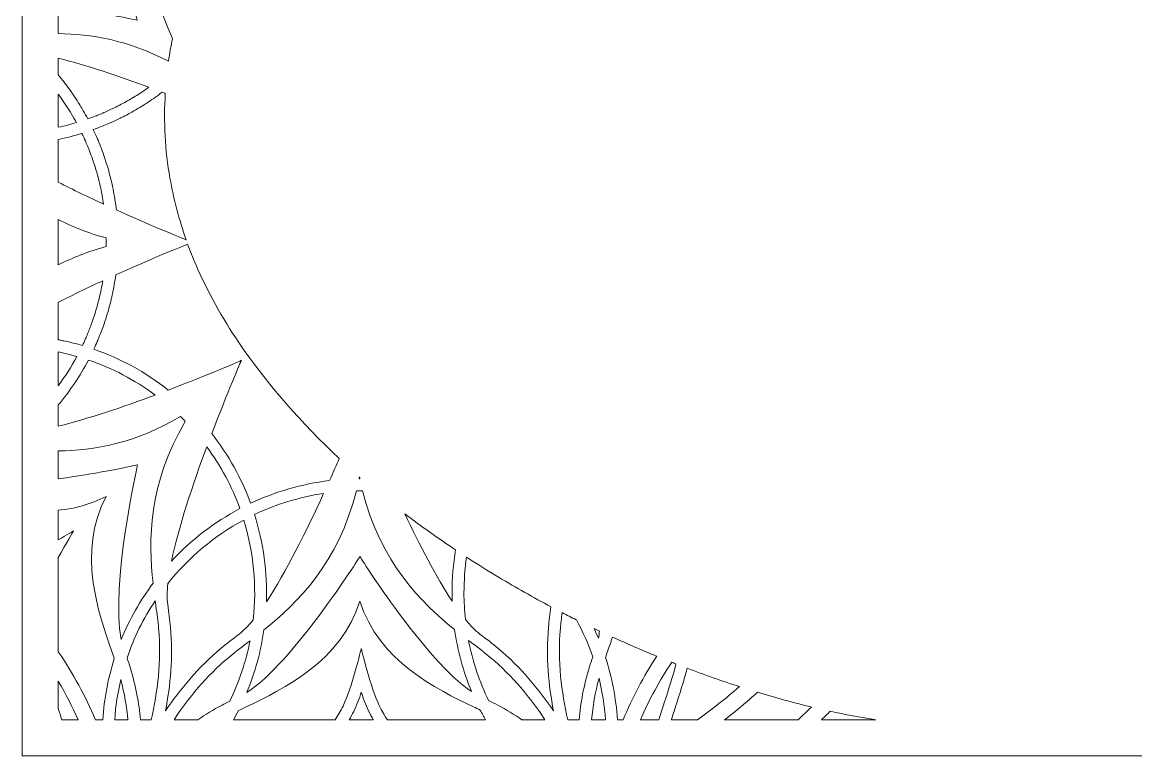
# Model space of a CAD drawing. Header units: millimetres. Extents: x -131 to 670, y -112 to 1620.
# Drawn here: x 284.9 to 470.5, y 475.8 to 598 of the extents above; entities that cross this region are included whole.
import ezdxf

# ---------------------------------------------------------------- set-up
doc = ezdxf.new("R2010")
doc.units = ezdxf.units.MM
doc.header["$MEASUREMENT"] = 0
doc.layers.add('Layer 2', color=7, linetype='Continuous')

msp = doc.modelspace()

# ---------------------------------------------------------------- linework, layer by layer
at = {"layer": 'Layer 2', "lineweight": 0}
msp.add_lwpolyline([(284.88, 1037.05), (284.88, 475.83), (670.17, 475.83), (670.17, 1037.05), (284.88, 1037.05)], dxfattribs=at)
for points, knots in [([(290.88, 600.67), (297.87, 599.73), (304.01, 598.34), (304.01, 598.34), (304.01, 598.34), (299.23, 619.41), (301.42, 628), (301.42, 628), (301.42, 628), (301.42, 628), (302.81, 624.68), (304.6, 621.57), (306.73, 618.73), (306.02, 612.53), (305.75, 604.37), (309.91, 595.29), (309.65, 594.04), (309.43, 592.78), (309.24, 591.5), (302.54, 595.03), (296.29, 596.06), (290.88, 596.12), (290.88, 596.12), (290.88, 600.67), (290.88, 600.67)], [0, 0, 0, 0, 1, 1, 1, 2, 2, 2, 3, 3, 3, 4, 4, 4, 5, 5, 5, 6, 6, 6, 7, 7, 7, 8, 8, 8, 8]), ([(290.88, 592.02), (295.62, 590.82), (301.03, 589.01), (305.98, 587.19), (305.59, 586.92), (305.21, 586.65), (304.82, 586.39), (304.78, 586.37), (304.74, 586.34), (304.7, 586.31), (304.36, 586.1), (304.03, 585.88), (303.69, 585.67), (303.6, 585.62), (303.51, 585.56), (303.42, 585.51), (303.12, 585.32), (302.81, 585.14), (302.5, 584.97), (302.42, 584.92), (302.33, 584.87), (302.24, 584.82), (301.85, 584.6), (301.47, 584.39), (301.08, 584.19), (301.08, 584.19), (301.07, 584.18), (301.07, 584.18), (300.67, 583.98), (300.27, 583.78), (299.86, 583.58), (299.77, 583.54), (299.67, 583.49), (299.57, 583.45), (299.27, 583.31), (298.97, 583.17), (298.67, 583.04), (298.54, 582.98), (298.41, 582.92), (298.28, 582.87), (297.99, 582.74), (297.7, 582.63), (297.41, 582.51), (297.28, 582.46), (297.16, 582.41), (297.04, 582.36), (296.63, 582.2), (296.23, 582.05), (295.82, 581.91), (295.81, 581.91), (295.81, 581.91), (295.81, 581.91), (295.81, 581.91), (295.81, 581.91), (295.81, 581.91), (295.56, 582.37), (295.31, 582.83), (295.05, 583.27), (294.97, 583.41), (294.89, 583.54), (294.81, 583.67), (294.61, 584), (294.42, 584.33), (294.21, 584.65), (294.13, 584.78), (294.04, 584.92), (293.96, 585.05), (293.72, 585.41), (293.48, 585.77), (293.23, 586.13), (293.18, 586.2), (293.14, 586.27), (293.09, 586.34), (292.77, 586.79), (292.45, 587.23), (292.12, 587.67), (292.12, 587.67), (292.09, 587.7), (292.09, 587.7), (291.78, 588.12), (291.45, 588.53), (291.12, 588.93), (291.07, 589), (291.01, 589.07), (290.95, 589.13), (290.93, 589.16), (290.9, 589.19), (290.88, 589.22), (290.88, 589.22), (290.88, 592.02), (290.88, 592.02)], [0, 0, 0, 0, 1, 1, 1, 2, 2, 2, 3, 3, 3, 4, 4, 4, 5, 5, 5, 6, 6, 6, 7, 7, 7, 8, 8, 8, 9, 9, 9, 10, 10, 10, 11, 11, 11, 12, 12, 12, 13, 13, 13, 14, 14, 14, 15, 15, 15, 16, 16, 16, 17, 17, 17, 18, 18, 18, 19, 19, 19, 20, 20, 20, 21, 21, 21, 22, 22, 22, 23, 23, 23, 24, 24, 24, 25, 25, 25, 26, 26, 26, 27, 27, 27, 28, 28, 28, 29, 29, 29, 30, 30, 30, 30]), ([(290.88, 586.01), (291.2, 585.57), (291.52, 585.13), (291.83, 584.68), (291.86, 584.63), (291.89, 584.59), (291.92, 584.55), (292.21, 584.1), (292.5, 583.65), (292.78, 583.19), (292.86, 583.07), (292.94, 582.94), (293.02, 582.81), (293.32, 582.31), (293.61, 581.81), (293.89, 581.29), (293.89, 581.29), (293.9, 581.29), (293.9, 581.29), (292.9, 580.99), (291.89, 580.74), (290.88, 580.52), (290.88, 580.52), (290.88, 586.01), (290.88, 586.01)], [0, 0, 0, 0, 1, 1, 1, 2, 2, 2, 3, 3, 3, 4, 4, 4, 5, 5, 5, 6, 6, 6, 7, 7, 7, 8, 8, 8, 8]), ([(309.49, 572.03), (310.11, 568.54), (311.01, 565.11), (312.19, 561.77), (310.24, 562.56), (305.76, 564.39), (300.56, 566.74), (300.49, 567.29), (300.42, 567.83), (300.33, 568.38), (300.32, 568.45), (300.31, 568.53), (300.3, 568.6), (300.12, 569.69), (299.9, 570.76), (299.65, 571.82), (299.63, 571.9), (299.61, 571.99), (299.59, 572.08), (299.45, 572.61), (299.32, 573.13), (299.17, 573.65), (299.02, 574.15), (298.87, 574.65), (298.7, 575.14), (298.67, 575.25), (298.63, 575.36), (298.6, 575.46), (298.43, 575.96), (298.25, 576.45), (298.07, 576.94), (298.07, 576.95), (298.06, 576.96), (298.06, 576.97), (297.88, 577.44), (297.69, 577.9), (297.5, 578.37), (297.45, 578.48), (297.4, 578.6), (297.35, 578.72), (297.14, 579.19), (296.94, 579.65), (296.72, 580.11), (296.72, 580.11), (296.72, 580.11), (296.72, 580.12), (296.72, 580.12), (296.72, 580.12), (296.72, 580.12), (297.18, 580.28), (297.63, 580.46), (298.08, 580.64), (298.21, 580.69), (298.33, 580.74), (298.46, 580.79), (298.82, 580.94), (299.19, 581.09), (299.55, 581.25), (299.64, 581.29), (299.74, 581.33), (299.83, 581.37), (300.28, 581.58), (300.73, 581.79), (301.17, 582.01), (301.24, 582.04), (301.31, 582.08), (301.38, 582.11), (301.76, 582.3), (302.14, 582.5), (302.52, 582.71), (302.62, 582.76), (302.71, 582.81), (302.81, 582.86), (303.7, 583.35), (304.57, 583.87), (305.43, 584.42), (305.49, 584.46), (305.55, 584.5), (305.62, 584.54), (306.01, 584.8), (306.4, 585.06), (306.78, 585.33), (306.82, 585.36), (306.87, 585.39), (306.91, 585.42), (307.34, 585.73), (307.78, 586.04), (308.2, 586.37), (308.37, 586.3), (308.54, 586.24), (308.71, 586.17), (308.44, 581.46), (308.64, 576.69), (309.49, 572.03)], [0, 0, 0, 0, 1, 1, 1, 2, 2, 2, 3, 3, 3, 4, 4, 4, 5, 5, 5, 6, 6, 6, 7, 7, 7, 8, 8, 8, 9, 9, 9, 10, 10, 10, 11, 11, 11, 12, 12, 12, 13, 13, 13, 14, 14, 14, 15, 15, 15, 16, 16, 16, 17, 17, 17, 18, 18, 18, 19, 19, 19, 20, 20, 20, 21, 21, 21, 22, 22, 22, 23, 23, 23, 24, 24, 24, 25, 25, 25, 26, 26, 26, 27, 27, 27, 28, 28, 28, 29, 29, 29, 30, 30, 30, 31, 31, 31, 31]), ([(290.88, 578.5), (292.21, 578.77), (293.53, 579.09), (294.82, 579.49), (294.82, 579.49), (294.82, 579.49), (294.82, 579.48), (295.02, 579.07), (295.21, 578.66), (295.39, 578.24), (295.44, 578.13), (295.49, 578.01), (295.54, 577.89), (295.69, 577.56), (295.82, 577.23), (295.95, 576.9), (296, 576.8), (296.04, 576.69), (296.08, 576.58), (296.25, 576.15), (296.41, 575.71), (296.57, 575.27), (296.58, 575.24), (296.59, 575.2), (296.6, 575.16), (296.75, 574.76), (296.88, 574.35), (297.01, 573.93), (297.04, 573.83), (297.07, 573.72), (297.1, 573.62), (297.22, 573.22), (297.34, 572.83), (297.45, 572.43), (297.46, 572.37), (297.48, 572.31), (297.5, 572.25), (297.62, 571.78), (297.74, 571.3), (297.85, 570.82), (297.86, 570.78), (297.86, 570.74), (297.87, 570.7), (297.97, 570.27), (298.06, 569.83), (298.14, 569.4), (298.16, 569.31), (298.18, 569.22), (298.19, 569.14), (298.28, 568.66), (298.36, 568.19), (298.43, 567.71), (295.95, 568.85), (293.38, 570.09), (290.88, 571.36), (290.88, 571.36), (290.88, 578.5), (290.88, 578.5)], [0, 0, 0, 0, 1, 1, 1, 2, 2, 2, 3, 3, 3, 4, 4, 4, 5, 5, 5, 6, 6, 6, 7, 7, 7, 8, 8, 8, 9, 9, 9, 10, 10, 10, 11, 11, 11, 12, 12, 12, 13, 13, 13, 14, 14, 14, 15, 15, 15, 16, 16, 16, 17, 17, 17, 18, 18, 18, 19, 19, 19, 19]), ([(290.88, 565.13), (293.24, 563.93), (295.88, 562.89), (298.86, 562.09), (298.86, 561.97), (298.86, 561.85), (298.86, 561.74), (298.86, 561.36), (298.86, 561), (298.85, 560.63), (295.87, 559.83), (293.23, 558.79), (290.88, 557.59), (290.88, 557.59), (290.88, 565.13), (290.88, 565.13)], [0, 0, 0, 0, 1, 1, 1, 2, 2, 2, 3, 3, 3, 4, 4, 4, 5, 5, 5, 5]), ([(316.46, 529.49), (319.08, 536.37), (321.39, 541.67), (321.39, 541.67), (321.39, 541.67), (316.1, 539.36), (309.22, 536.74), (305.41, 539.74), (301.21, 542.01), (296.8, 543.54), (296.8, 543.54), (296.8, 543.54), (296.8, 543.54), (297, 543.97), (297.2, 544.41), (297.38, 544.84), (297.44, 544.96), (297.49, 545.08), (297.54, 545.21), (297.69, 545.56), (297.83, 545.93), (297.97, 546.29), (298.01, 546.38), (298.05, 546.47), (298.08, 546.56), (298.25, 547.02), (298.42, 547.48), (298.57, 547.94), (298.6, 548.01), (298.62, 548.08), (298.64, 548.15), (298.78, 548.56), (298.91, 548.97), (299.03, 549.38), (299.06, 549.48), (299.09, 549.57), (299.12, 549.66), (299.4, 550.63), (299.65, 551.61), (299.87, 552.61), (299.88, 552.68), (299.9, 552.74), (299.91, 552.81), (300.01, 553.28), (300.1, 553.75), (300.19, 554.23), (300.19, 554.26), (300.2, 554.3), (300.21, 554.33), (300.3, 554.86), (300.38, 555.39), (300.46, 555.93), (305.94, 558.41), (310.64, 560.32), (312.44, 561.04), (312.86, 559.91), (313.3, 558.8), (313.78, 557.69), (315.75, 553.11), (318.19, 548.76), (320.96, 544.66), (325.83, 537.57), (331.49, 531.17), (337.7, 525.36), (337.19, 524.19), (336.65, 522.95), (336.07, 521.65), (331.42, 521.09), (327.01, 519.8), (322.94, 517.88), (321.42, 521.99), (319.26, 525.91), (316.46, 529.49)], [0, 0, 0, 0, 1, 1, 1, 2, 2, 2, 3, 3, 3, 4, 4, 4, 5, 5, 5, 6, 6, 6, 7, 7, 7, 8, 8, 8, 9, 9, 9, 10, 10, 10, 11, 11, 11, 12, 12, 12, 13, 13, 13, 14, 14, 14, 15, 15, 15, 16, 16, 16, 17, 17, 17, 18, 18, 18, 19, 19, 19, 20, 20, 20, 21, 21, 21, 22, 22, 22, 23, 23, 23, 24, 24, 24, 24]), ([(290.88, 551.35), (293.34, 552.61), (295.86, 553.82), (298.3, 554.95), (298.3, 554.95), (298.3, 554.94), (298.3, 554.94), (298.22, 554.48), (298.13, 554.01), (298.04, 553.54), (298.03, 553.52), (298.03, 553.5), (298.03, 553.48), (297.94, 553.06), (297.85, 552.65), (297.75, 552.25), (297.73, 552.16), (297.71, 552.07), (297.68, 551.97), (297.6, 551.62), (297.51, 551.27), (297.41, 550.92), (297.39, 550.83), (297.36, 550.74), (297.34, 550.65), (297.22, 550.23), (297.1, 549.81), (296.96, 549.39), (296.96, 549.39), (296.96, 549.39), (296.96, 549.39), (296.83, 548.96), (296.69, 548.54), (296.54, 548.12), (296.5, 548.03), (296.47, 547.93), (296.44, 547.84), (296.32, 547.53), (296.21, 547.22), (296.09, 546.91), (296.04, 546.78), (295.98, 546.65), (295.93, 546.52), (295.82, 546.24), (295.7, 545.95), (295.58, 545.67), (295.53, 545.55), (295.48, 545.43), (295.43, 545.31), (295.26, 544.93), (295.08, 544.54), (294.9, 544.16), (294.9, 544.15), (294.9, 544.15), (294.9, 544.15), (294.9, 544.15), (294.9, 544.15), (294.9, 544.15), (294.39, 544.3), (293.88, 544.44), (293.37, 544.57), (293.21, 544.61), (293.05, 544.65), (292.89, 544.68), (292.53, 544.77), (292.16, 544.86), (291.8, 544.94), (291.63, 544.97), (291.45, 545.01), (291.27, 545.05), (291.14, 545.07), (291.01, 545.1), (290.88, 545.12), (290.88, 545.12), (290.88, 551.35), (290.88, 551.35)], [0, 0, 0, 0, 1, 1, 1, 2, 2, 2, 3, 3, 3, 4, 4, 4, 5, 5, 5, 6, 6, 6, 7, 7, 7, 8, 8, 8, 9, 9, 9, 10, 10, 10, 11, 11, 11, 12, 12, 12, 13, 13, 13, 14, 14, 14, 15, 15, 15, 16, 16, 16, 17, 17, 17, 18, 18, 18, 19, 19, 19, 20, 20, 20, 21, 21, 21, 22, 22, 22, 23, 23, 23, 24, 24, 24, 25, 25, 25, 25]), ([(290.88, 543.1), (291.19, 543.03), (291.51, 542.96), (291.83, 542.89), (291.97, 542.86), (292.12, 542.83), (292.26, 542.79), (292.84, 542.65), (293.41, 542.51), (293.98, 542.34), (293.98, 542.34), (293.98, 542.34), (293.98, 542.34), (293.06, 540.64), (292.02, 539.01), (290.88, 537.46), (290.88, 537.46), (290.88, 543.1), (290.88, 543.1)], [0, 0, 0, 0, 1, 1, 1, 2, 2, 2, 3, 3, 3, 4, 4, 4, 5, 5, 5, 6, 6, 6, 6]), ([(290.88, 534.25), (292.8, 536.56), (294.49, 539.06), (295.91, 541.74), (299.83, 540.41), (303.59, 538.46), (307.03, 535.91), (301.81, 533.97), (295.96, 531.98), (290.88, 530.7), (290.88, 530.7), (290.88, 534.25), (290.88, 534.25)], [0, 0, 0, 0, 1, 1, 1, 2, 2, 2, 3, 3, 3, 4, 4, 4, 4]), ([(290.88, 526.59), (296.82, 526.66), (303.78, 527.89), (311.24, 532.33), (311.37, 532.2), (311.5, 532.08), (311.63, 531.95), (311.77, 531.81), (311.91, 531.66), (312.05, 531.52), (305.84, 521.08), (305.9, 511.62), (306.67, 504.56), (304.54, 501.69), (302.75, 498.55), (301.38, 495.2), (299.53, 504.12), (304.1, 524.28), (304.1, 524.28), (304.1, 524.28), (297.91, 522.88), (290.88, 521.95), (290.88, 521.95), (290.88, 526.59), (290.88, 526.59)], [0, 0, 0, 0, 1, 1, 1, 2, 2, 2, 3, 3, 3, 4, 4, 4, 5, 5, 5, 6, 6, 6, 7, 7, 7, 8, 8, 8, 8]), ([(321.15, 516.99), (316.87, 514.73), (313.02, 511.77), (309.75, 508.26), (310.92, 513.9), (313.31, 521.06), (315.63, 527.3), (318, 524.09), (319.84, 520.62), (321.15, 516.99)], [0, 0, 0, 0, 1, 1, 1, 2, 2, 2, 3, 3, 3, 3]), ([(341.15, 521.95), (341.1, 521.95), (341.06, 521.95), (341.01, 521.95), (341.04, 522.06), (341.06, 522.16), (341.08, 522.27), (341.1, 522.16), (341.13, 522.06), (341.15, 521.95)], [0, 0, 0, 0, 1, 1, 1, 2, 2, 2, 3, 3, 3, 3]), ([(340.56, 519.96), (340.77, 519.96), (340.97, 519.97), (341.18, 519.97), (341.32, 519.97), (341.46, 519.96), (341.6, 519.96), (344.56, 508.03), (351.36, 501.32), (356.94, 496.84), (357.45, 493.27), (358.39, 489.81), (359.75, 486.52), (352.14, 491.55), (341.15, 508.99), (341.15, 508.99), (341.15, 508.99), (329.91, 491.17), (322.29, 486.36), (323.69, 489.72), (324.64, 493.23), (325.15, 496.78), (330.74, 501.26), (337.59, 507.98), (340.56, 519.96)], [0, 0, 0, 0, 1, 1, 1, 2, 2, 2, 3, 3, 3, 4, 4, 4, 5, 5, 5, 6, 6, 6, 7, 7, 7, 8, 8, 8, 8]), ([(298.29, 481.83), (298.29, 481.83), (297.09, 481.83), (297.09, 481.83), (295.41, 485.75), (293.34, 489.54), (290.88, 493.14), (290.88, 493.14), (290.88, 508.82), (290.88, 508.82), (292.13, 511.15), (293.42, 513.28), (293.42, 513.28), (293.42, 513.28), (292.34, 512.62), (290.88, 511.79), (290.88, 511.79), (290.88, 516.72), (290.88, 516.72), (293.53, 516.97), (296.22, 517.66), (298.85, 519.03), (294, 509.71), (297.53, 499.66), (299.8, 493.19), (299.95, 492.78), (300.08, 492.39), (300.22, 492), (299.18, 488.76), (298.53, 485.35), (298.29, 481.83)], [0, 0, 0, 0, 1, 1, 1, 2, 2, 2, 3, 3, 3, 4, 4, 4, 5, 5, 5, 6, 6, 6, 7, 7, 7, 8, 8, 8, 9, 9, 9, 10, 10, 10, 10]), ([(335.1, 519.52), (332.27, 513.33), (328.81, 506.36), (325.57, 501.48), (325.73, 506.37), (325.07, 511.29), (323.58, 516), (327.17, 517.71), (331.04, 518.91), (335.1, 519.52)], [0, 0, 0, 0, 1, 1, 1, 2, 2, 2, 3, 3, 3, 3]), ([(356.54, 501.55), (353.89, 505.56), (351.1, 510.94), (348.63, 516.14), (351.39, 514.04), (354.22, 512.03), (357.1, 510.1), (356.71, 507.76), (356.51, 505.37), (356.51, 502.95), (356.51, 502.48), (356.53, 502.02), (356.54, 501.55)], [0, 0, 0, 0, 1, 1, 1, 2, 2, 2, 3, 3, 3, 4, 4, 4, 4]), ([(309.58, 497.22), (309.48, 498.39), (309.3, 499.68), (309.11, 501.04), (308.98, 502), (309.01, 503.19), (309.15, 504.53), (312.6, 508.84), (316.9, 512.45), (321.79, 515.09), (323.45, 509.69), (323.98, 504.02), (323.37, 498.46), (322.56, 497.47), (321.77, 496.66), (321.04, 496.1), (319.94, 495.27), (318.9, 494.48), (318.01, 493.73), (314.2, 490.54), (311.15, 486.86), (308.74, 483.28), (309.57, 487.52), (310.02, 492.28), (309.58, 497.22)], [0, 0, 0, 0, 1, 1, 1, 2, 2, 2, 3, 3, 3, 4, 4, 4, 5, 5, 5, 6, 6, 6, 7, 7, 7, 8, 8, 8, 8]), ([(364.16, 493.73), (363.26, 494.48), (362.23, 495.27), (361.13, 496.1), (360.37, 496.68), (359.57, 497.51), (358.73, 498.53), (358.58, 499.99), (358.49, 501.46), (358.49, 502.95), (358.49, 504.96), (358.64, 506.95), (358.93, 508.9), (360.72, 507.74), (362.53, 506.61), (364.35, 505.51), (367.19, 503.81), (370.07, 502.19), (372.99, 500.64), (372.83, 499.42), (372.67, 498.27), (372.58, 497.22), (372.15, 492.28), (372.59, 487.52), (373.42, 483.28), (371.01, 486.86), (367.96, 490.54), (364.16, 493.73)], [0, 0, 0, 0, 1, 1, 1, 2, 2, 2, 3, 3, 3, 4, 4, 4, 5, 5, 5, 6, 6, 6, 7, 7, 7, 8, 8, 8, 9, 9, 9, 9]), ([(306.37, 481.83), (306.37, 481.83), (304.58, 481.83), (304.58, 481.83), (304.33, 484.51), (303.81, 487.44), (302.85, 490.55), (302.7, 491.04), (302.53, 491.57), (302.34, 492.11), (303.49, 495.51), (305.08, 498.7), (307.03, 501.64), (307.07, 501.34), (307.11, 501.05), (307.15, 500.77), (307.33, 499.43), (307.51, 498.16), (307.6, 497.05), (308.08, 491.62), (307.42, 486.36), (306.37, 481.83)], [0, 0, 0, 0, 1, 1, 1, 2, 2, 2, 3, 3, 3, 4, 4, 4, 5, 5, 5, 6, 6, 6, 7, 7, 7, 7]), ([(345.73, 481.83), (345.23, 482.55), (344.78, 483.33), (344.37, 484.17), (343, 486.98), (341.38, 493.66), (341.38, 493.66), (341.38, 493.66), (339.74, 486.92), (338.34, 484.09), (337.94, 483.28), (337.5, 482.53), (337.03, 481.83), (337.03, 481.83), (320.08, 481.83), (320.08, 481.83), (320.36, 482.32), (320.63, 482.83), (320.89, 483.34), (321.31, 483.54), (321.75, 483.75), (322.2, 483.96), (328.38, 486.93), (337.98, 491.54), (341.15, 501.56), (344.31, 491.54), (353.91, 486.93), (360.1, 483.96), (360.47, 483.79), (360.83, 483.61), (361.18, 483.44), (361.46, 482.9), (361.76, 482.36), (362.06, 481.83), (362.06, 481.83), (345.73, 481.83), (345.73, 481.83)], [0, 0, 0, 0, 1, 1, 1, 2, 2, 2, 3, 3, 3, 4, 4, 4, 5, 5, 5, 6, 6, 6, 7, 7, 7, 8, 8, 8, 9, 9, 9, 10, 10, 10, 11, 11, 11, 12, 12, 12, 12]), ([(377.67, 481.83), (377.67, 481.83), (375.79, 481.83), (375.79, 481.83), (374.74, 486.36), (374.08, 491.62), (374.56, 497.05), (374.63, 497.85), (374.74, 498.73), (374.86, 499.66), (375.64, 499.26), (376.41, 498.86), (377.19, 498.47), (377.21, 498.46), (377.23, 498.45), (377.25, 498.44), (378.31, 496.48), (379.22, 494.43), (379.95, 492.31), (379.75, 491.72), (379.57, 491.17), (379.41, 490.64), (378.44, 487.5), (377.92, 484.53), (377.67, 481.83)], [0, 0, 0, 0, 1, 1, 1, 2, 2, 2, 3, 3, 3, 4, 4, 4, 5, 5, 5, 6, 6, 6, 7, 7, 7, 8, 8, 8, 8]), ([(381.09, 496.59), (381.04, 496.17), (380.98, 495.77), (380.9, 495.4), (380.67, 495.94), (380.43, 496.48), (380.18, 497.02), (380.49, 496.87), (380.79, 496.73), (381.09, 496.59)], [0, 0, 0, 0, 1, 1, 1, 2, 2, 2, 3, 3, 3, 3]), ([(384.07, 481.83), (383.83, 485.42), (383.15, 488.9), (382.08, 492.2), (382.2, 492.55), (382.32, 492.91), (382.45, 493.28), (382.71, 494), (382.98, 494.78), (383.25, 495.59), (385.66, 494.49), (388.08, 493.44), (390.52, 492.43), (390.55, 492.42), (390.58, 492.41), (390.61, 492.4), (388.43, 489.04), (386.56, 485.5), (385.03, 481.83), (385.03, 481.83), (384.07, 481.83), (384.07, 481.83)], [0, 0, 0, 0, 1, 1, 1, 2, 2, 2, 3, 3, 3, 4, 4, 4, 5, 5, 5, 6, 6, 6, 7, 7, 7, 7]), ([(318.18, 484.26), (316.72, 483.49), (315.38, 482.67), (314.14, 481.83), (314.14, 481.83), (310.19, 481.83), (310.19, 481.83), (312.55, 485.4), (315.54, 489.08), (319.28, 492.21), (320.14, 492.93), (321.16, 493.71), (322.24, 494.52), (322.43, 494.67), (322.64, 494.83), (322.84, 494.98), (322.16, 491.52), (321.03, 488.13), (319.45, 484.91), (319.01, 484.68), (318.58, 484.47), (318.18, 484.26)], [0, 0, 0, 0, 1, 1, 1, 2, 2, 2, 3, 3, 3, 4, 4, 4, 5, 5, 5, 6, 6, 6, 7, 7, 7, 7]), ([(368.15, 481.83), (366.91, 482.67), (365.57, 483.49), (364.11, 484.26), (363.65, 484.5), (363.14, 484.76), (362.6, 485.02), (361.06, 488.19), (359.93, 491.55), (359.25, 495.04), (359.48, 494.86), (359.71, 494.69), (359.93, 494.52), (361.01, 493.71), (362.02, 492.93), (362.88, 492.21), (366.62, 489.08), (369.62, 485.4), (371.97, 481.83), (371.97, 481.83), (368.15, 481.83), (368.15, 481.83)], [0, 0, 0, 0, 1, 1, 1, 2, 2, 2, 3, 3, 3, 4, 4, 4, 5, 5, 5, 6, 6, 6, 7, 7, 7, 7]), ([(390.99, 481.83), (390.99, 481.83), (387.9, 481.83), (387.9, 481.83), (389.36, 485.15), (391.09, 488.35), (393.11, 491.4), (393.35, 491.3), (393.58, 491.21), (393.82, 491.12), (393.28, 488.97), (392.59, 486.81), (391.87, 484.61), (391.58, 483.69), (391.28, 482.76), (390.99, 481.83)], [0, 0, 0, 0, 1, 1, 1, 2, 2, 2, 3, 3, 3, 4, 4, 4, 5, 5, 5, 5]), ([(393.07, 481.83), (393.3, 482.55), (393.53, 483.28), (393.76, 484), (394.45, 486.11), (395.13, 488.24), (395.68, 490.4), (398.56, 489.31), (401.47, 488.29), (404.41, 487.34), (402.16, 485.4), (399.82, 483.56), (397.4, 481.83), (397.4, 481.83), (393.07, 481.83), (393.07, 481.83)], [0, 0, 0, 0, 1, 1, 1, 2, 2, 2, 3, 3, 3, 4, 4, 4, 5, 5, 5, 5]), ([(291.46, 481.83), (291.27, 482.44), (291.07, 483.06), (290.88, 483.67), (290.88, 483.67), (290.88, 488.22), (290.88, 488.22), (292.11, 486.14), (293.22, 484.01), (294.2, 481.83), (294.2, 481.83), (291.46, 481.83), (291.46, 481.83)], [0, 0, 0, 0, 1, 1, 1, 2, 2, 2, 3, 3, 3, 4, 4, 4, 4]), ([(300.28, 481.83), (300.44, 484.11), (300.78, 486.35), (301.3, 488.51), (301.92, 486.16), (302.29, 483.91), (302.48, 481.83), (302.48, 481.83), (300.28, 481.83), (300.28, 481.83)], [0, 0, 0, 0, 1, 1, 1, 2, 2, 2, 3, 3, 3, 3]), ([(379.77, 481.83), (379.96, 483.99), (380.34, 486.32), (381, 488.77), (381.55, 486.52), (381.92, 484.2), (382.08, 481.83), (382.08, 481.83), (379.77, 481.83), (379.77, 481.83)], [0, 0, 0, 0, 1, 1, 1, 2, 2, 2, 3, 3, 3, 3]), ([(339.37, 481.83), (339.63, 482.27), (339.88, 482.73), (340.12, 483.21), (340.63, 484.24), (341.04, 485.32), (341.38, 486.43), (341.7, 485.35), (342.1, 484.3), (342.59, 483.3), (342.84, 482.79), (343.11, 482.3), (343.38, 481.83), (343.38, 481.83), (339.37, 481.83), (339.37, 481.83)], [0, 0, 0, 0, 1, 1, 1, 2, 2, 2, 3, 3, 3, 4, 4, 4, 5, 5, 5, 5]), ([(414.19, 481.83), (414.19, 481.83), (401.94, 481.83), (401.94, 481.83), (403.82, 483.28), (405.65, 484.8), (407.43, 486.4), (410.4, 485.49), (413.4, 484.67), (416.42, 483.94), (415.69, 483.23), (414.95, 482.52), (414.19, 481.83)], [0, 0, 0, 0, 1, 1, 1, 2, 2, 2, 3, 3, 3, 4, 4, 4, 4]), ([(418.08, 481.83), (418.56, 482.29), (419.05, 482.76), (419.52, 483.24), (422.04, 482.69), (424.58, 482.21), (427.14, 481.83), (427.14, 481.83), (418.08, 481.83), (418.08, 481.83)], [0, 0, 0, 0, 1, 1, 1, 2, 2, 2, 3, 3, 3, 3])]:
    msp.add_open_spline(points, degree=3, knots=knots, dxfattribs=at)

doc.saveas('drawing.dxf')
